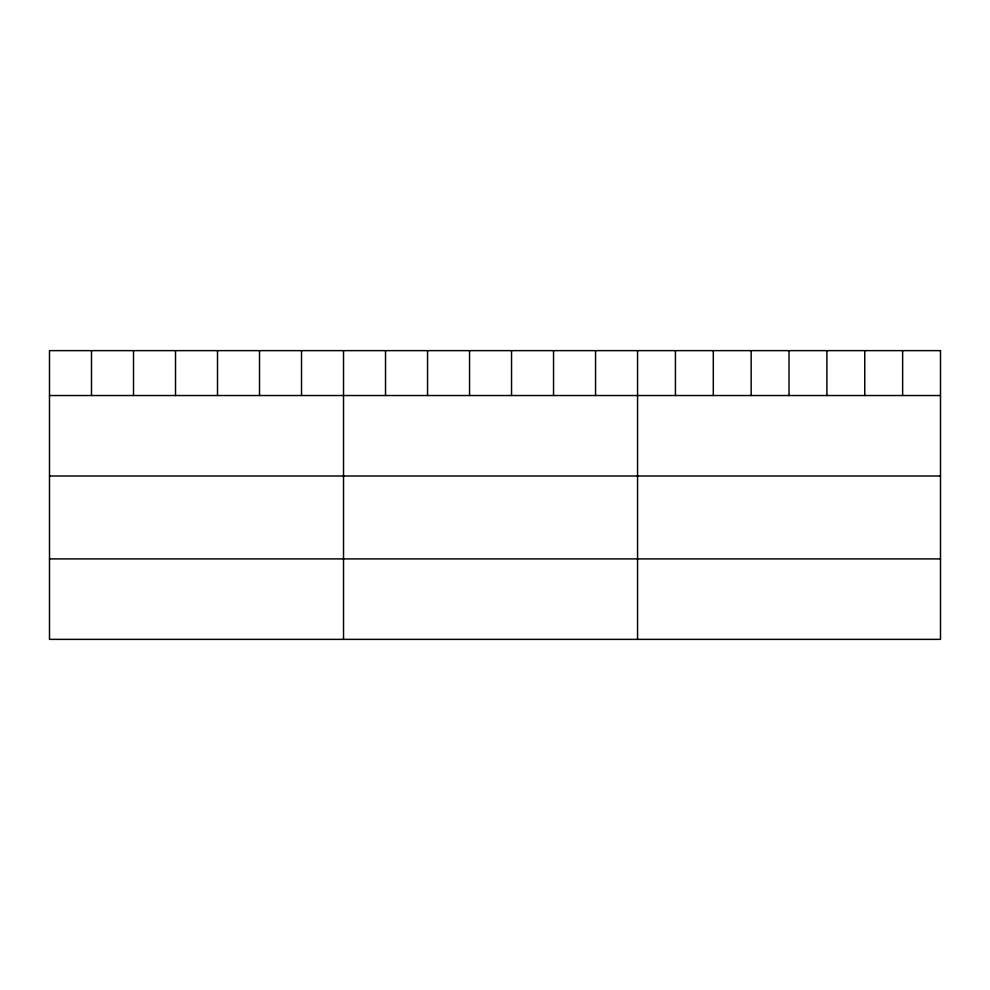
<?xml version="1.0" encoding="UTF-8"?>
<svg xmlns="http://www.w3.org/2000/svg" width="990" height="990" viewBox="0 0 990 990"><rect width="100%" height="100%" fill="white"/><g stroke="black" fill="none" stroke-linecap="round" stroke-linejoin="round"><path stroke-width="1.49" d="M49.5 395.53L940.5 395.53M49.5 475.992L940.5 475.992M49.5 558.904L940.5 558.904M902.633 350.633L902.633 395.53M864.765 350.633L864.765 395.53M826.898 350.633L826.898 395.53M789.03 350.633L789.03 395.53M751.163 350.633L751.163 395.53M713.295 350.633L713.295 395.53M675.428 350.633L675.428 395.53M637.56 350.633L637.56 639.367M595.559 350.633L595.559 395.53M553.546 350.633L553.546 395.53M511.545 350.633L511.545 395.53M469.545 350.633L469.545 395.53M427.544 350.633L427.544 395.53M385.531 350.633L385.531 395.53M343.53 350.633L343.53 639.367M301.529 350.633L301.529 395.53M259.516 350.633L259.516 395.53M217.515 350.633L217.515 395.53M175.515 350.633L175.515 395.53M133.514 350.633L133.514 395.53M91.501 350.633L91.501 395.53M940.5 350.633L49.5 350.633L49.5 639.367L940.5 639.367L940.5 350.633"/></g></svg>
